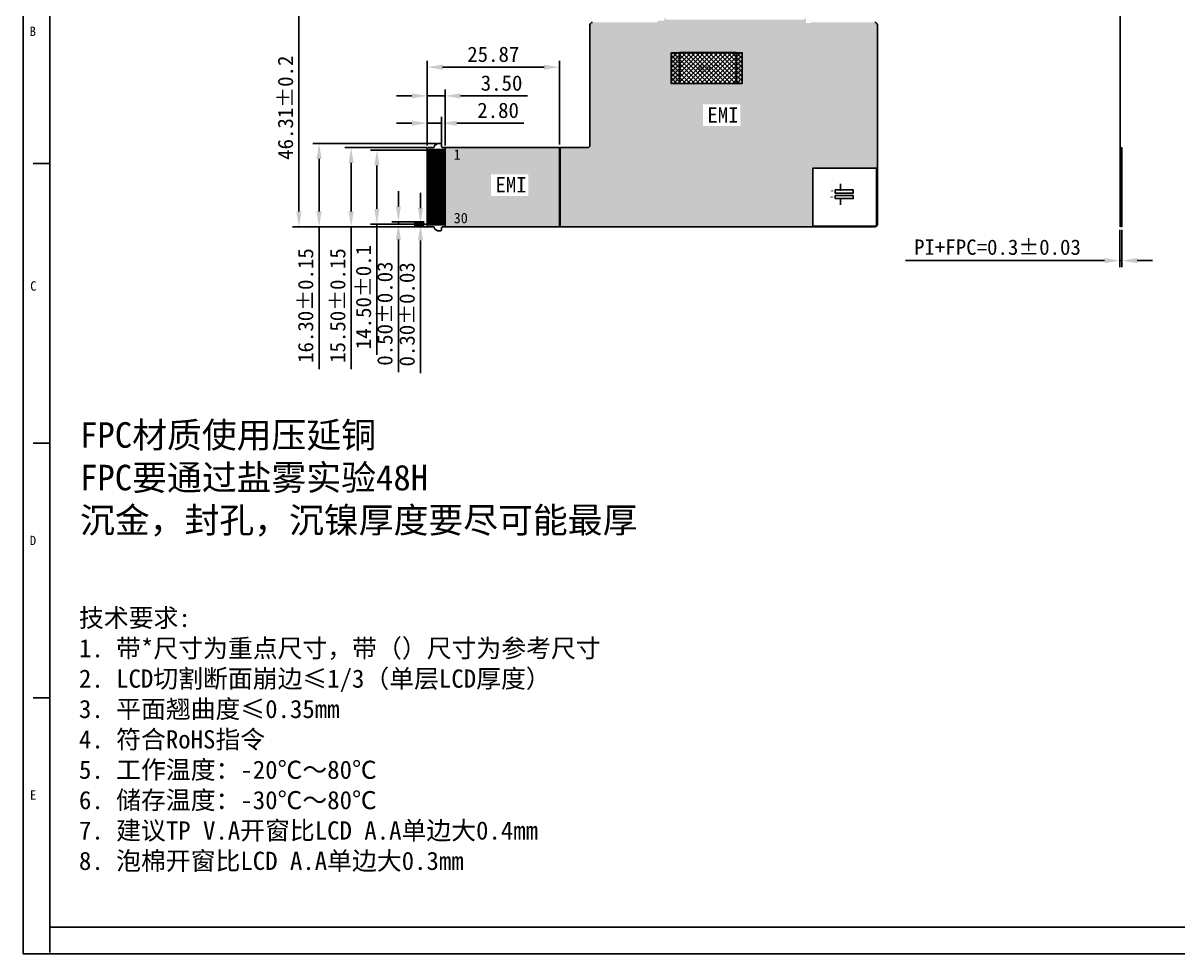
# Model space of a CAD drawing. Extents: x 19995 to 20574, y 1410 to 1825.
# Drawn here: x 19995 to 20221, y 1410 to 1592.2 of the extents above; entities that cross this region are included whole.
import ezdxf

# ---------------------------------------------------------------- set-up
doc = ezdxf.new("R2010")
doc.units = 0
doc.header["$MEASUREMENT"] = 0
doc.layers.get('0').update_dxf_attribs({"linetype": 'CONTINUOUS'})
for name, color, linetype in [('', 7, 'CONTINUOUS'), ('FPC', 35, 'CONTINUOUS'), ('标 注', 3, 'CONTINUOUS')]:
    doc.layers.add(name, color=color, linetype=linetype)
doc.layers.add('700FPC', color=30, linetype='CONTINUOUS', lineweight=13)
doc.layers.add('DIM', color=3, linetype='CONTINUOUS', lineweight=13)
doc.styles.add('PDF Arial', font='arial.ttf')
doc.styles.add('RD', font='ROMAND.shx')
doc.styles.get("Standard").update_dxf_attribs({"font": ''})
doc.styles.add('宋', font='')
doc.styles.add('宋体', font='')
doc.styles.get('Standard').set_extended_font_data('SimSun')
doc.styles.get('宋').set_extended_font_data('SimSun')
doc.styles.get('宋体').set_extended_font_data('SimSun')
doc.dimstyles.new('NONE', dxfattribs={"dimtxt": 2, "dimasz": 3, "dimexe": 1.25, "dimexo": 0.625, "dimgap": 1, "dimtad": 1, "dimzin": 1, "dimdsep": 46, "dimtxsty": 'RD', "dimcen": 1, "dimclrd": 256, "dimclre": 256, "dimclrt": 256, "dimadec": 0, "dimazin": 3, "dimtm": 0.2, "dimtfac": 1, "dimtmove": 0, "dimatfit": 3, "dimfxl": 1, "dimtolj": 1, "dimtzin": 0, "dimarcsym": 0})

# ---------------------------------------------------------------- blocks, each defined once
blk = doc.blocks.new('*D28')
at = {"layer": '', "color": 3, "lineweight": -2}
for p, q in [((20209.68, 1551.67), (20209.68, 1544.42)), ((20210.05, 1551.67), (20210.05, 1544.42)), ((20206.68, 1545.67), (20167.72, 1545.67)), ((20210.05, 1545.67), (20209.68, 1545.67)), ((20213.05, 1545.67), (20216.05, 1545.67))]:
    blk.add_line(p, q, dxfattribs=at)
at = {"layer": '', "color": 3}
for points in [[(20206.68, 1546.17), (20206.68, 1545.17), (20209.68, 1545.67)], [(20213.05, 1546.17), (20213.05, 1545.17), (20210.05, 1545.67)]]:
    blk.add_solid(points, dxfattribs=at)
at = {"layer": '', "color": 7, "insert": (20185.7, 1548.28), "char_height": 3, "attachment_point": 5, "style": '宋'}
blk.add_mtext('\\A1;\\fSimSun|b0|i0|c134|p2;\\C2;PI+FPC=0.3±0.03', dxfattribs=at)
blk = doc.blocks.new('*D35')
at = {"layer": '', "color": 3, "lineweight": -2}
for p, q in [((20100.56, 1598.61), (20047.7, 1598.61)), ((20048.95, 1555.29), (20048.95, 1595.61)), ((20073.64, 1552.29), (20047.7, 1552.29))]:
    blk.add_line(p, q, dxfattribs=at)
at = {"layer": '', "color": 3}
for points in [[(20048.45, 1595.61), (20049.45, 1595.61), (20048.95, 1598.61)], [(20048.45, 1555.29), (20049.45, 1555.29), (20048.95, 1552.29)]]:
    blk.add_solid(points, dxfattribs=at)
at = {"layer": '', "color": 7, "insert": (20046.33, 1575.6), "char_height": 3, "attachment_point": 5, "rotation": 90, "style": '宋'}
blk.add_mtext('\\A1;46.31\\fSimSun|b0|i0|c134|p2;±0.2', dxfattribs=at)
blk = doc.blocks.new('*D36')
at = {"layer": '', "color": 3, "lineweight": -2}
for p, q in [((20075.89, 1568.59), (20051.65, 1568.59)), ((20052.9, 1565.59), (20052.9, 1555.29)), ((20073.64, 1552.29), (20051.65, 1552.29)), ((20052.9, 1552.29), (20052.9, 1524.45))]:
    blk.add_line(p, q, dxfattribs=at)
at = {"layer": '', "color": 3}
for points in [[(20052.4, 1565.59), (20053.4, 1565.59), (20052.9, 1568.59)], [(20052.4, 1555.29), (20053.4, 1555.29), (20052.9, 1552.29)]]:
    blk.add_solid(points, dxfattribs=at)
at = {"layer": '', "color": 7, "insert": (20050.28, 1536.87), "char_height": 3, "attachment_point": 5, "rotation": 90, "style": '宋'}
blk.add_mtext('\\A1;16.30\\fSimSun|b0|i0|c134|p2;±0.15', dxfattribs=at)
blk = doc.blocks.new('*D40')
at = {"layer": '', "color": 3, "lineweight": -2}
for p, q in [((20072.75, 1555.94), (20072.75, 1558.94)), ((20073.44, 1552.94), (20071.5, 1552.94)), ((20073.44, 1552.64), (20071.5, 1552.64)), ((20072.75, 1552.94), (20072.75, 1552.64)), ((20072.75, 1549.64), (20072.75, 1523.66))]:
    blk.add_line(p, q, dxfattribs=at)
at = {"layer": '', "color": 3}
for points in [[(20072.25, 1555.94), (20073.25, 1555.94), (20072.75, 1552.94)], [(20072.25, 1549.64), (20073.25, 1549.64), (20072.75, 1552.64)]]:
    blk.add_solid(points, dxfattribs=at)
at = {"layer": '', "color": 7, "insert": (20070.13, 1535.15), "char_height": 3, "attachment_point": 5, "rotation": 90, "style": '宋'}
blk.add_mtext('\\A1;0.30\\fSimSun|b0|i0|c134|p2;±0.03', dxfattribs=at)
blk = doc.blocks.new('*D41')
at = {"layer": '', "color": 3, "lineweight": -2}
for p, q in [((20068.42, 1556.29), (20068.42, 1559.29)), ((20073.44, 1553.29), (20067.17, 1553.29)), ((20068.42, 1553.29), (20068.42, 1552.79)), ((20073.44, 1552.79), (20067.17, 1552.79)), ((20068.42, 1549.79), (20068.42, 1523.81))]:
    blk.add_line(p, q, dxfattribs=at)
at = {"layer": '', "color": 3}
for points in [[(20067.92, 1556.29), (20068.92, 1556.29), (20068.42, 1553.29)], [(20067.92, 1549.79), (20068.92, 1549.79), (20068.42, 1552.79)]]:
    blk.add_solid(points, dxfattribs=at)
at = {"layer": '', "color": 7, "insert": (20065.8, 1535.3), "char_height": 3, "attachment_point": 5, "rotation": 90, "style": '宋'}
blk.add_mtext('\\A1;0.50\\fSimSun|b0|i0|c134|p2;±0.03', dxfattribs=at)
blk = doc.blocks.new('*D42')
at = {"layer": '', "color": 3, "lineweight": -2}
for p, q in [((20075.19, 1567.29), (20062.97, 1567.29)), ((20064.22, 1564.29), (20064.22, 1555.79)), ((20075.19, 1552.79), (20062.97, 1552.79)), ((20064.22, 1552.79), (20064.22, 1527.26))]:
    blk.add_line(p, q, dxfattribs=at)
at = {"layer": '', "color": 3}
for points in [[(20063.72, 1564.29), (20064.72, 1564.29), (20064.22, 1567.29)], [(20063.72, 1555.79), (20064.72, 1555.79), (20064.22, 1552.79)]]:
    blk.add_solid(points, dxfattribs=at)
at = {"layer": '', "color": 7, "insert": (20061.6, 1538.53), "char_height": 3, "attachment_point": 5, "rotation": 90, "style": '宋'}
blk.add_mtext('\\A1;14.50\\fSimSun|b0|i0|c134|p2;±0.1', dxfattribs=at)
blk = doc.blocks.new('*D43')
at = {"layer": '', "color": 3, "lineweight": -2}
for p, q in [((20073.96, 1567.79), (20057.92, 1567.79)), ((20059.17, 1564.79), (20059.17, 1555.29)), ((20074.14, 1552.29), (20057.92, 1552.29)), ((20059.17, 1552.29), (20059.17, 1524.45))]:
    blk.add_line(p, q, dxfattribs=at)
at = {"layer": '', "color": 3}
for points in [[(20058.67, 1564.79), (20059.67, 1564.79), (20059.17, 1567.79)], [(20058.67, 1555.29), (20059.67, 1555.29), (20059.17, 1552.29)]]:
    blk.add_solid(points, dxfattribs=at)
at = {"layer": '', "color": 7, "insert": (20056.56, 1536.87), "char_height": 3, "attachment_point": 5, "rotation": 90, "style": '宋'}
blk.add_mtext('\\A1;15.50\\fSimSun|b0|i0|c134|p2;±0.15', dxfattribs=at)
blk = doc.blocks.new('*D44')
at = {"layer": '', "color": 3, "lineweight": -2}
for p, q in [((20074.06, 1568.22), (20074.06, 1573.82)), ((20076.86, 1568.62), (20076.86, 1573.82)), ((20071.06, 1572.57), (20068.06, 1572.57)), ((20074.06, 1572.57), (20076.86, 1572.57)), ((20079.86, 1572.57), (20093.01, 1572.57))]:
    blk.add_line(p, q, dxfattribs=at)
at = {"layer": '', "color": 3}
for points in [[(20071.06, 1573.07), (20071.06, 1572.07), (20074.06, 1572.57)], [(20079.86, 1573.07), (20079.86, 1572.07), (20076.86, 1572.57)]]:
    blk.add_solid(points, dxfattribs=at)
at = {"layer": '', "color": 7, "insert": (20087.94, 1575.07), "char_height": 3, "attachment_point": 5, "style": '宋'}
blk.add_mtext('\\A1;2.80', dxfattribs=at)
blk = doc.blocks.new('*D45')
at = {"layer": '', "color": 3, "lineweight": -2}
for p, q in [((20074.06, 1568.22), (20074.06, 1579.16)), ((20077.56, 1568.22), (20077.56, 1579.16)), ((20071.06, 1577.91), (20068.06, 1577.91)), ((20074.06, 1577.91), (20077.56, 1577.91)), ((20080.56, 1577.91), (20093.68, 1577.91))]:
    blk.add_line(p, q, dxfattribs=at)
at = {"layer": '', "color": 3}
for points in [[(20071.06, 1578.41), (20071.06, 1577.41), (20074.06, 1577.91)], [(20080.56, 1578.41), (20080.56, 1577.41), (20077.56, 1577.91)]]:
    blk.add_solid(points, dxfattribs=at)
at = {"layer": '', "color": 7, "insert": (20088.62, 1580.41), "char_height": 3, "attachment_point": 5, "style": '宋'}
blk.add_mtext('\\A1;3.50', dxfattribs=at)
blk = doc.blocks.new('*D46')
at = {"layer": '', "color": 3, "lineweight": -2}
for p, q in [((20074.06, 1568.22), (20074.06, 1584.79)), ((20099.94, 1568.42), (20099.94, 1584.79)), ((20077.06, 1583.54), (20096.94, 1583.54))]:
    blk.add_line(p, q, dxfattribs=at)
at = {"layer": '', "color": 3}
for points in [[(20077.06, 1584.04), (20077.06, 1583.04), (20074.06, 1583.54)], [(20096.94, 1584.04), (20096.94, 1583.04), (20099.94, 1583.54)]]:
    blk.add_solid(points, dxfattribs=at)
at = {"layer": '', "color": 7, "insert": (20087, 1586.04), "char_height": 3, "attachment_point": 5, "style": '宋'}
blk.add_mtext('\\A1;25.87', dxfattribs=at)

msp = doc.modelspace()

# ---------------------------------------------------------------- hatches: boundary and pattern name
at = {"layer": ''}
h = msp.add_hatch(dxfattribs=at)
h.set_pattern_fill('AR-CONC', color=250, scale=0.1)
h.set_pattern_definition([(50, (0, 0), (0.717260183, -0.062752135), [0.075, -0.825]), (355, (0, 0), (-0.138751334, 0.752192134), [0.06, -0.66]), (100.4514445, (0.0598, -0.0052), (0.578508847, 0.68943999), [0.063740192, -0.701142112]), (46.1842, (0, 0.2), (1.06724133, -0.16551928), [0.1125, -1.2375]), (96.6356355, (0.0889, 0.1862), (0.934661946, 0.9741186), [0.09561034, -1.05171376]), (351.184164, (0, 0.2), (0.934661945, 0.9741186), [0.09, -0.99]), (21, (0.1, 0.15), (0.596907052, -0.40261889), [0.075, -0.825]), (326, (0.1, 0.15), (0.243315332, 0.725150045), [0.06, -0.66]), (71.4514447, (0.14974, 0.11645), (0.840222377, 0.322531153), [0.06374019, -0.701142112]), (37.5, (0, 0), (0.0121598553, 0.3328938538), [0, -0.652, 0, -0.67, 0, -0.6625]), (7.5, (0, 0), (0.2630695374, 0.394411712), [0, -0.382, 0, -0.637, 0, -0.2525]), (327.5, (-0.223, 0), (0.533822436, -0.0225548717), [0, -0.25, 0, -0.78, 0, -1.035]), (317.5, (-0.323, 0), (0.583186169, 0.100104982), [0, -0.325, 0, -0.518, 0, -0.735])])
h.paths.add_polyline_path([(20100.065, 1567.794), (20105.43, 1567.794, 0.4142136), (20105.93, 1568.294), (20105.93, 1591.804, -0.4142136), (20106.43, 1592.304), (20118.836, 1592.304, 0.4142136), (20119.336, 1592.804), (20119.336, 1592.658), (20120.469, 1592.658), (20120.469, 1593.458, 0.4142136), (20121.069, 1592.858), (20147.629, 1592.858, 0.4142136), (20148.229, 1593.458), (20148.229, 1592.179), (20149.306, 1592.179), (20149.306, 1592.804, 0.4142136), (20149.806, 1592.304), (20161.685, 1592.304, -0.4142136), (20162.185, 1591.804), (20162.185, 1552.794, -0.1989124), (20162.038, 1552.44), (20162.038, 1563.778), (20149.576, 1563.778), (20149.576, 1552.44), (20162.038, 1552.44, -0.1989124), (20161.685, 1552.294), (20100.065, 1552.294)])
h.paths.add_polyline_path([(20123.526, 1586.38), (20123.526, 1580.365), (20134.522, 1580.365), (20134.522, 1586.38)], flags=16)
h.paths.add_polyline_path([(20126.59, 1584.238), (20126.59, 1582.271), (20131.324, 1582.271), (20131.324, 1584.238)], flags=0)
h.paths.add_polyline_path([(20128.056, 1576.266), (20128.056, 1571.991), (20135.348, 1571.991), (20135.348, 1576.266)], flags=16)
h.paths.add_polyline_path([(20077.565, 1552.294), (20100.065, 1552.294), (20100.065, 1567.794), (20077.565, 1567.794)])
h.paths.add_polyline_path([(20086.565, 1562.577), (20086.565, 1558.302), (20093.857, 1558.302), (20093.857, 1562.577)], flags=16)
h = msp.add_hatch(dxfattribs=at)
h.set_pattern_fill('ANSI37', color=2, scale=5)
h.set_pattern_definition([(45, (-234.10985, -3.24614), (-0.441941738, 0.441941738), []), (135, (-234.10985, -3.24614), (-0.441941738, -0.441941738), [])])
h.paths.add_polyline_path([(20121.799, 1580.367), (20121.799, 1586.367), (20135.742, 1586.367), (20135.742, 1580.367)])

# ---------------------------------------------------------------- linework, layer by layer
at = {"layer": '', "color": 30}
msp.add_line((20077.565, 1567.794), (20077.565, 1552.294), dxfattribs=at)
at = {"layer": '', "color": 7}
msp.add_line((20100.065, 1567.794), (20100.065, 1552.294), dxfattribs=at)
at = {"layer": '', "color": 30}
msp.add_lwpolyline([(20106.43, 1592.304, 0.4142136), (20105.93, 1591.804), (20105.93, 1568.294, -0.4142136), (20105.43, 1567.794), (20077.065, 1567.794, -0.4142136), (20076.865, 1567.994), (20076.865, 1568.394, 0.4142136), (20076.665, 1568.594), (20076.218, 1568.594, 0.1305202), (20076.119, 1568.568), (20075.566, 1568.251, 0.2691426), (20075.465, 1568.078), (20075.465, 1567.994, -0.4142136), (20075.265, 1567.794), (20074.265, 1567.794, 0.4142136), (20074.065, 1567.594), (20074.065, 1552.494, 0.4142136), (20074.265, 1552.294), (20075.265, 1552.294, -0.4142136), (20075.465, 1552.094), (20075.465, 1552.01, 0.2691426), (20075.566, 1551.836), (20076.119, 1551.52, 0.1305202), (20076.218, 1551.494), (20076.665, 1551.494, 0.4142136), (20076.865, 1551.694), (20076.865, 1552.094, -0.4142136), (20077.065, 1552.294), (20161.685, 1552.294, 0.4142136), (20162.185, 1552.794), (20162.185, 1591.804, 0.4142136), (20161.685, 1592.304)], format="xyb", dxfattribs=at)
at = {"layer": '', "color": 2}
for points in [[(20121.799, 1586.367), (20135.742, 1586.367), (20135.742, 1580.367), (20121.799, 1580.367)], [(20074.065, 1567.144), (20074.065, 1567.444), (20077.565, 1567.444), (20077.565, 1567.144)], [(20074.065, 1566.644), (20074.065, 1566.944), (20077.565, 1566.944), (20077.565, 1566.644)], [(20074.065, 1566.144), (20074.065, 1566.444), (20077.565, 1566.444), (20077.565, 1566.144)], [(20074.065, 1565.644), (20074.065, 1565.944), (20077.565, 1565.944), (20077.565, 1565.644)], [(20074.065, 1565.144), (20074.065, 1565.444), (20077.565, 1565.444), (20077.565, 1565.144)], [(20074.065, 1564.644), (20074.065, 1564.944), (20077.565, 1564.944), (20077.565, 1564.644)], [(20074.065, 1564.144), (20074.065, 1564.444), (20077.565, 1564.444), (20077.565, 1564.144)], [(20074.065, 1563.644), (20074.065, 1563.944), (20077.565, 1563.944), (20077.565, 1563.644)], [(20074.065, 1563.144), (20074.065, 1563.444), (20077.565, 1563.444), (20077.565, 1563.144)], [(20074.065, 1562.644), (20074.065, 1562.944), (20077.565, 1562.944), (20077.565, 1562.644)], [(20074.065, 1562.144), (20074.065, 1562.444), (20077.565, 1562.444), (20077.565, 1562.144)], [(20074.065, 1561.644), (20074.065, 1561.944), (20077.565, 1561.944), (20077.565, 1561.644)], [(20074.065, 1561.144), (20074.065, 1561.444), (20077.565, 1561.444), (20077.565, 1561.144)], [(20074.065, 1560.644), (20074.065, 1560.944), (20077.565, 1560.944), (20077.565, 1560.644)], [(20074.065, 1560.144), (20074.065, 1560.444), (20077.565, 1560.444), (20077.565, 1560.144)], [(20074.065, 1559.644), (20074.065, 1559.944), (20077.565, 1559.944), (20077.565, 1559.644)], [(20074.065, 1559.144), (20074.065, 1559.444), (20077.565, 1559.444), (20077.565, 1559.144)], [(20074.065, 1558.644), (20074.065, 1558.944), (20077.565, 1558.944), (20077.565, 1558.644)], [(20074.065, 1558.144), (20074.065, 1558.444), (20077.565, 1558.444), (20077.565, 1558.144)], [(20074.065, 1557.644), (20074.065, 1557.944), (20077.565, 1557.944), (20077.565, 1557.644)], [(20074.065, 1557.144), (20074.065, 1557.444), (20077.565, 1557.444), (20077.565, 1557.144)], [(20074.065, 1556.644), (20074.065, 1556.944), (20077.565, 1556.944), (20077.565, 1556.644)], [(20074.065, 1556.144), (20074.065, 1556.444), (20077.565, 1556.444), (20077.565, 1556.144)], [(20074.065, 1555.644), (20074.065, 1555.944), (20077.565, 1555.944), (20077.565, 1555.644)], [(20074.065, 1555.144), (20074.065, 1555.444), (20077.565, 1555.444), (20077.565, 1555.144)], [(20074.065, 1554.644), (20074.065, 1554.944), (20077.565, 1554.944), (20077.565, 1554.644)], [(20074.065, 1554.144), (20074.065, 1554.444), (20077.565, 1554.444), (20077.565, 1554.144)], [(20074.065, 1553.644), (20074.065, 1553.944), (20077.565, 1553.944), (20077.565, 1553.644)], [(20074.065, 1553.144), (20074.065, 1553.444), (20077.565, 1553.444), (20077.565, 1553.144)], [(20074.065, 1552.644), (20074.065, 1552.944), (20077.565, 1552.944), (20077.565, 1552.644)]]:
    msp.add_lwpolyline(points, close=True, dxfattribs=at)
at = {"layer": '', "color": 30}
for points in [[(20134.522, 1580.365), (20123.526, 1580.365), (20123.526, 1586.38), (20134.522, 1586.38)], [(20162.038, 1552.44), (20149.576, 1552.44), (20149.576, 1563.778), (20162.038, 1563.778)]]:
    msp.add_lwpolyline(points, close=True, dxfattribs=at)
at = {"layer": '', "color": 7, "const_width": 0.3}
msp.add_lwpolyline([(20099.936, 1567.794), (20099.936, 1552.294)], dxfattribs=at)
at = {"layer": '', "const_width": 0.3}
for points in [[(20154.953, 1559.348), (20154.953, 1560.724)], [(20154.953, 1556.577), (20154.953, 1557.953)]]:
    msp.add_lwpolyline(points, dxfattribs=at)
at = {"layer": '', "color": 30}
msp.add_lwpolyline([(20100.065, 1552.294), (20100.065, 1552.594), (20100.065, 1552.894), (20100.065, 1553.194)], dxfattribs=at)
at = {"color": 7, "linetype": 'Continuous'}
for p, q in [((19994.954, 1824.583), (19994.954, 1409.961)), ((19994.954, 1409.961), (20574.096, 1409.961))]:
    msp.add_line(p, q, dxfattribs=at)
at = {"linetype": 'Continuous'}
for p, q in [((20000.2, 1659.414), (20000.2, 1410.246)), ((20000.2, 1564.708), (19996.921, 1564.708)), ((20000.2, 1509.913), (19996.921, 1509.913)), ((20000.2, 1460.079), (19996.921, 1460.079)), ((20000.2, 1415.207), (20568.85, 1415.207))]:
    msp.add_line(p, q, dxfattribs=at)
at = {"color": 4, "linetype": 'Continuous'}
for p, q in [((20000.2, 1415.207), (20000.2, 1452.243)), ((20327.32, 1415.207), (20165.246, 1415.207))]:
    msp.add_line(p, q, dxfattribs=at)
at = {"color": 7}
for points in [[(20153.953, 1559.499), (20157.451, 1559.499), (20157.451, 1558.899), (20153.953, 1558.899), (20153.953, 1559.499)], [(20153.953, 1558.404), (20157.451, 1558.404), (20157.451, 1557.804), (20153.953, 1557.804), (20153.953, 1558.404)]]:
    msp.add_lwpolyline(points, dxfattribs=at)
at = {"layer": '700FPC'}
msp.add_lwpolyline([(20209.797, 1552.294), (20209.797, 1602.088), (20209.677, 1602.088), (20209.677, 1552.294)], dxfattribs=at)
at = {"layer": 'DIM', "color": 7}
msp.add_lwpolyline([(20209.997, 1567.794), (20209.997, 1552.294), (20209.797, 1552.294), (20209.797, 1567.794)], close=True, dxfattribs=at)
at = {"layer": 'DIM', "color": 3}
msp.add_lwpolyline([(20210.047, 1567.794), (20210.047, 1552.294), (20209.997, 1552.294), (20209.997, 1567.794)], close=True, dxfattribs=at)
at = {"layer": 'FPC', "color": 40, "lineweight": 0}
for p, q in [((20154.953, 1559.348), (20154.953, 1560.052)), ((20154.953, 1557.249), (20154.953, 1557.953)), ((20154.953, 1556.577), (20154.953, 1557.281))]:
    msp.add_line(p, q, dxfattribs=at)
at = {"layer": '标 注', "color": 0}
msp.add_line((20000.2, 1526.587), (20000.2, 1550.636), dxfattribs=at)

# ---------------------------------------------------------------- texts
at = {"layer": '', "color": 30, "insert": (20006.099, 1514.04), "char_height": 5, "width": 298.46986, "attachment_point": 1}
msp.add_mtext('FPC材质使用压延铜\\PFPC要通过盐雾实验48H\\P沉金，封孔，沉镍厚度要尽可能最厚', dxfattribs=at)
at = {"color": 4, "linetype": 'Continuous', "style": '宋体'}
for s, height, p in [('B', 1.836, (19996.222, 1589.635)), ('1', 2.04, (20079.243, 1565.404)), ('30', 2.04, (20079.243, 1552.989)), ('C', 1.836, (19996.344, 1539.793)), ('D', 1.836, (19996.254, 1489.975)), ('E', 1.836, (19996.286, 1440.134))]:
    msp.add_text(s, height=height, dxfattribs=at).set_placement(p)
at = {"color": 6, "linetype": 'Continuous', "width": 9.77513, "attachment_point": 1}
for s, insert, char_height in [('元件区', (20126.985, 1583.766), 1), ('{\\C252;EMI}', (20128.902, 1575.704), 3), ('{\\C252;EMI}', (20087.411, 1562.015), 3)]:
    msp.add_mtext(s, dxfattribs=dict(at, insert=insert, char_height=char_height))
at = {"color": 7, "char_height": 0.57251, "attachment_point": 7, "rotation": 90, "style": 'PDF Arial'}
for s, insert in [('\\W0.812181;K', (20153.543, 1557.898)), ('\\W0.719039;A', (20153.553, 1559.098))]:
    msp.add_mtext(s, dxfattribs=dict(at, insert=insert))
at = {"layer": 'DIM', "lineweight": 0, "insert": (20005.891, 1477.524), "char_height": 3.56638, "width": 153.64755, "attachment_point": 1, "style": '宋体'}
msp.add_mtext('{\\C0;技术要求:\\P1. 带*尺寸为重点尺寸，带（）尺寸为参考尺寸\\P2. LCD切割断面崩边≤1/3（单层LCD厚度）\\P3. 平面翘曲度≤0.35mm\\P4. 符合RoHS指令\\P5. 工作温度：-20℃～80℃ \\P6. 储存温度：-30℃～80℃\\P7. 建议TP V.A开窗比LCD A.A单边大0.4mm\\P8. 泡棉开窗比LCD A.A单边大0.3mm}', dxfattribs=at)

# ---------------------------------------------------------------- dimensions: what is measured, and where the dimension line sits
at = {"layer": '', "color": 30}
dim = msp.add_linear_dim(base=(20048.9515, 1598.6086), p1=(20074.2648, 1552.2939), p2=(20101.186, 1598.6086), angle=90, text='<>\\fSimSun|b0|i0|c134|p2;±0.2', dimstyle='NONE', override={"dimtxt": 3, "dimtxsty": '宋', "dimclrd": 3, "dimclre": 3, "dimclrt": 7, "dimarcsym": 1}, dxfattribs=at)
dim.commit()
dim.dimension.update_dxf_attribs({"geometry": '*D35', "text_midpoint": (20048.9515, 1575.5989), "dimtype": 160})
for base, p2, picture, middle in [((20099.936, 1583.535), (20099.936, 1567.794), '*D46', (20087, 1586.035)), ((20077.565, 1577.915), (20077.565, 1567.594), '*D45', (20088.621, 1580.415)), ((20076.865, 1572.575), (20076.865, 1567.994), '*D44', (20087.937, 1575.075))]:
    dim = msp.add_linear_dim(base=base, p1=(20074.065, 1567.594), p2=p2, dimstyle='NONE', override={"dimtxt": 3, "dimtxsty": '宋', "dimclrd": 3, "dimclre": 3, "dimclrt": 7, "dimarcsym": 1}, dxfattribs=at)
    dim.commit()
    dim.dimension.update_dxf_attribs({"geometry": picture, "text_midpoint": middle})
for base, p1, p2, text, picture, middle in [((20052.9, 1552.294), (20076.515, 1568.594), (20074.265, 1552.294), '<>\\fSimSun|b0|i0|c134|p2;±0.15', '*D36', (20050.283, 1536.872)), ((20059.173, 1552.294), (20074.585, 1567.794), (20074.765, 1552.294), '<>\\fSimSun|b0|i0|c134|p2;±0.15', '*D43', (20056.556, 1536.872)), ((20064.215, 1552.794), (20075.815, 1567.294), (20075.815, 1552.794), '<>\\fSimSun|b0|i0|c134|p2;±0.1', '*D42', (20061.598, 1538.529)), ((20068.42, 1552.794), (20074.065, 1553.294), (20074.065, 1552.794), '<>\\fSimSun|b0|i0|c134|p2;±0.03', '*D41', (20065.803, 1535.302)), ((20072.746, 1552.644), (20074.065, 1552.944), (20074.065, 1552.644), '<>\\fSimSun|b0|i0|c134|p2;±0.03', '*D40', (20070.128, 1535.152))]:
    dim = msp.add_linear_dim(base=base, p1=p1, p2=p2, angle=90, text=text, dimstyle='NONE', override={"dimtxt": 3, "dimtxsty": '宋', "dimclrd": 3, "dimclre": 3, "dimclrt": 7, "dimarcsym": 1}, dxfattribs=at)
    dim.commit()
    dim.dimension.update_dxf_attribs({"geometry": picture, "text_midpoint": middle})
dim = msp.add_linear_dim(base=(20209.677, 1545.666), p1=(20210.047, 1552.294), p2=(20209.677, 1552.294), text='\\fSimSun|b0|i0|c134|p2;\\C2;PI+FPC=0.3±0.03', dimstyle='NONE', override={"dimtxt": 3, "dimtxsty": '宋', "dimclrd": 3, "dimclre": 3, "dimclrt": 7, "dimarcsym": 1}, dxfattribs=at)
dim.commit()
dim.dimension.update_dxf_attribs({"geometry": '*D28', "text_midpoint": (20185.699, 1548.283)})

doc.saveas('drawing.dxf')
